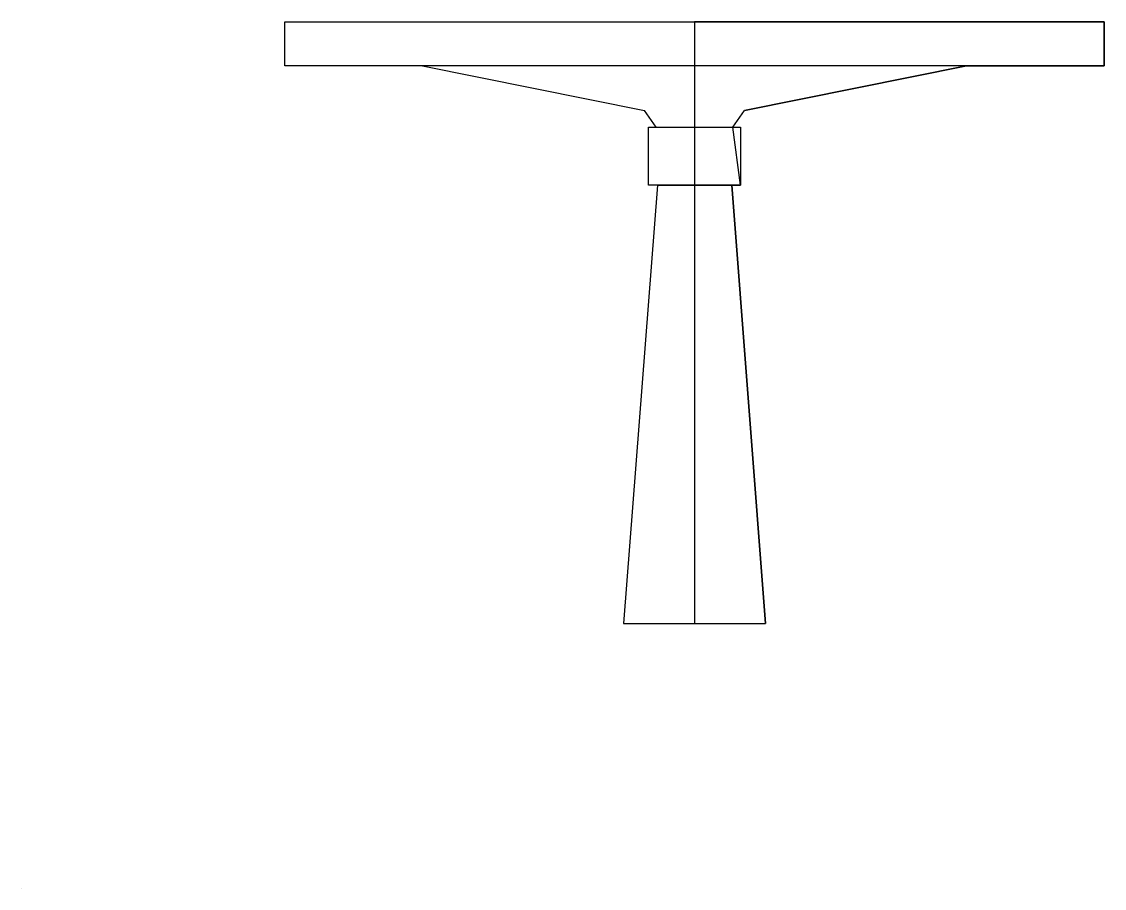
# Model space of a CAD drawing. Extents: x 0 to 124, y 0 to 99.
import ezdxf

# ---------------------------------------------------------------- set-up
doc = ezdxf.new("R2010")
doc.units = 0
doc.layers.add('1', color=7, linetype='CONTINUOUS')
doc.layers.add('FREECADS_COM', color=7, linetype='CONTINUOUS')

msp = doc.modelspace()

# ---------------------------------------------------------------- linework, layer by layer
at = {"layer": '1'}
for p, q in [((76.94, 99.17), (76.94, 30.31)), ((0, 0), (0, 0))]:
    msp.add_line(p, q, dxfattribs=at)
msp.add_lwpolyline([(76.94, 30.31), (85.05, 30.31), (81.19, 80.46), (82.21, 80.46), (81.31, 87.09), (82.67, 88.99), (108.04, 94.1), (123.8, 94.1), (123.8, 99.17), (76.94, 99.17)], dxfattribs=at)
at = {"layer": 'FREECADS_COM'}
for p, q in [((30.08, 94.1), (30.08, 99.17)), ((30.08, 99.17), (123.8, 99.17)), ((123.8, 99.17), (123.8, 94.1)), ((123.8, 94.1), (30.08, 94.1)), ((45.84, 94.1), (71.21, 88.99)), ((108.04, 94.1), (82.67, 88.99)), ((72.57, 87.09), (71.21, 88.99)), ((81.31, 87.09), (82.67, 88.99)), ((71.67, 80.46), (71.67, 87.09)), ((71.67, 87.09), (82.21, 87.09)), ((82.21, 87.09), (82.21, 80.46)), ((72.69, 80.46), (68.83, 30.31)), ((82.21, 80.46), (71.67, 80.46)), ((72.69, 80.46), (81.19, 80.46)), ((81.19, 80.46), (85.05, 30.31)), ((68.83, 30.31), (85.05, 30.31))]:
    msp.add_line(p, q, dxfattribs=at)

doc.saveas('drawing.dxf')
